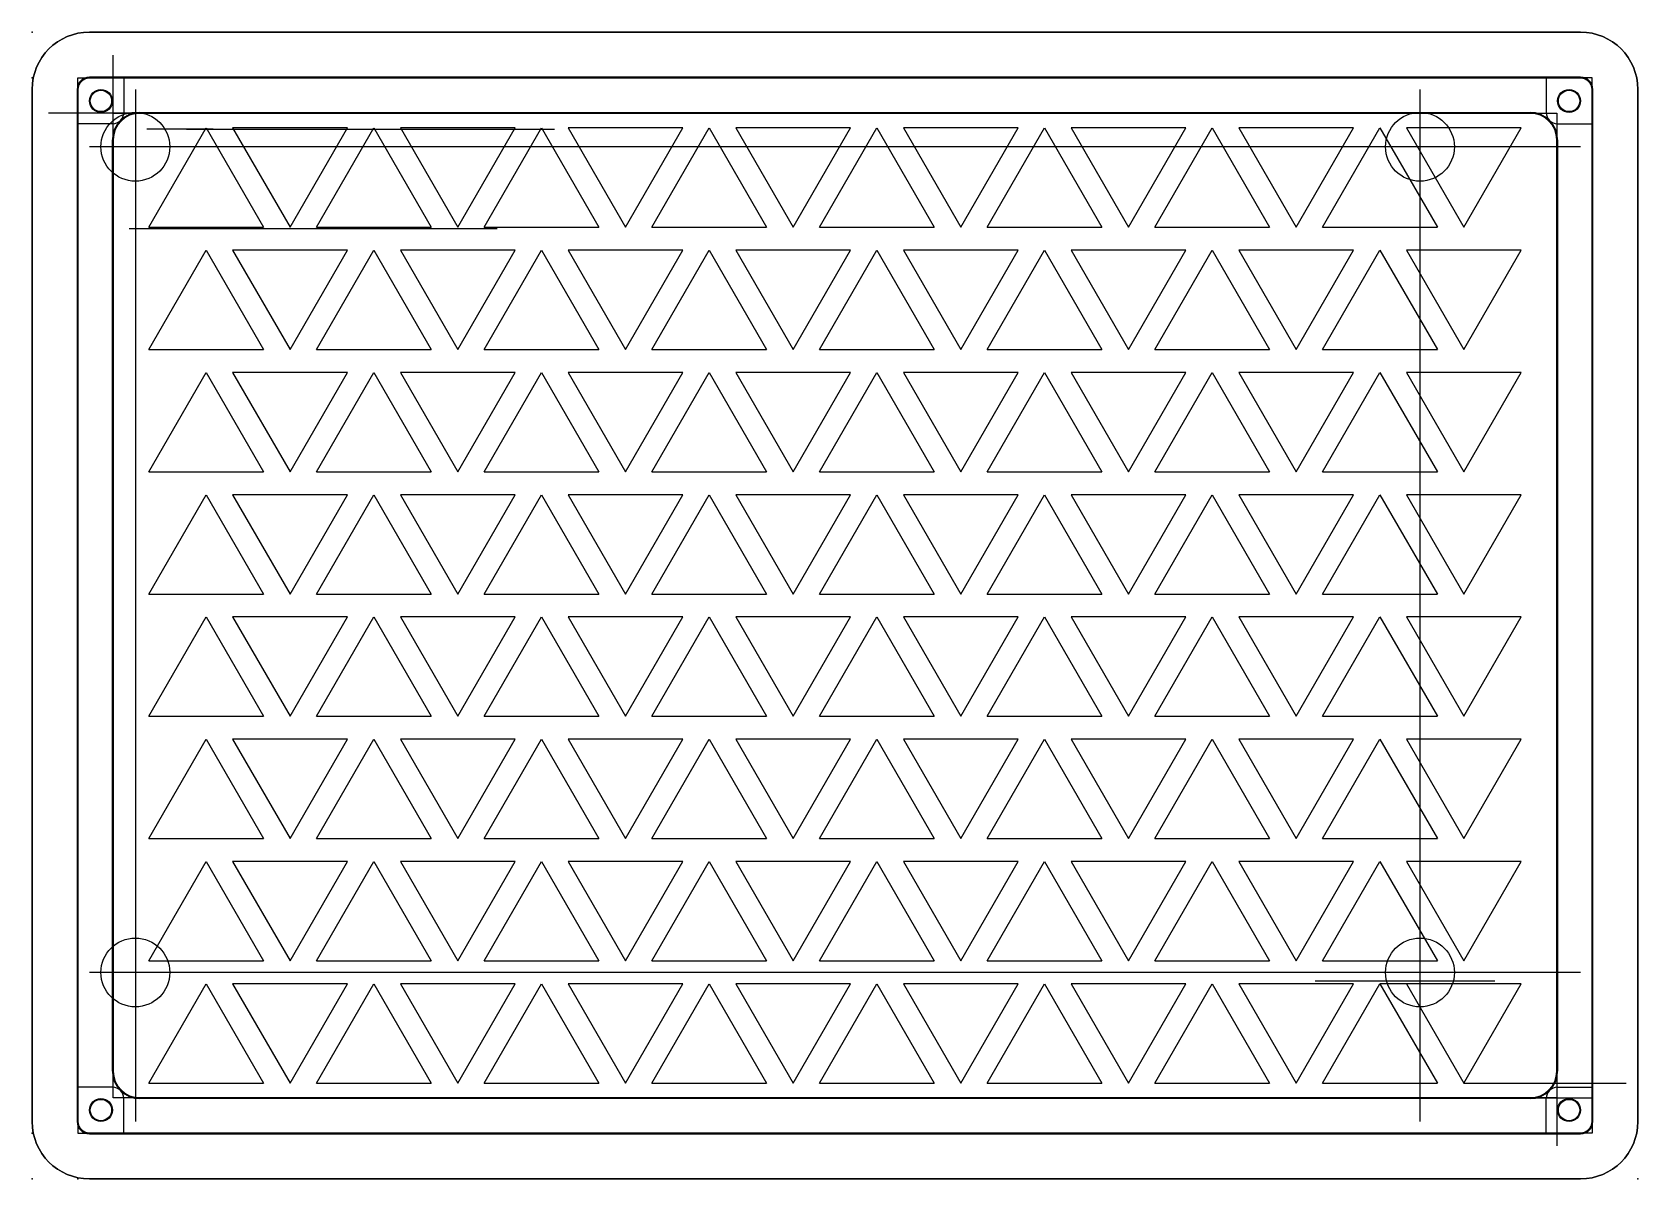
# Model space of a CAD drawing. Header units: millimetres. Extents: x 0 to 70, y 0 to 50.
import ezdxf

# ---------------------------------------------------------------- set-up
doc = ezdxf.new("R2010")
doc.units = ezdxf.units.MM
doc.header["$MEASUREMENT"] = 0
for name, color, linetype in [('universalremote v15_Sketch1', 7, 'Continuous'), ('universalremote v15_Sketch10', 7, 'Continuous'), ('universalremote v15_Sketch11', 7, 'Continuous'), ('universalremote v15_Sketch12', 7, 'Continuous'), ('universalremote v15_Sketch13', 7, 'Continuous'), ('universalremote v15_Sketch14', 7, 'Continuous'), ('universalremote v15_Sketch15', 7, 'Continuous'), ('universalremote v15_Sketch16', 7, 'Continuous'), ('universalremote v15_Sketch17', 7, 'Continuous'), ('universalremote v15_Sketch18', 7, 'Continuous'), ('universalremote v15_Sketch2', 7, 'Continuous'), ('universalremote v15_Sketch3', 7, 'Continuous'), ('universalremote v15_Sketch4', 7, 'Continuous'), ('universalremote v15_Sketch5', 7, 'Continuous'), ('universalremote v15_Sketch6', 7, 'Continuous'), ('universalremote v15_Sketch7', 7, 'Continuous'), ('universalremote v15_Sketch8', 7, 'Continuous'), ('universalremote v15_Sketch9', 7, 'Continuous')]:
    doc.layers.add(name, color=color, linetype=linetype)

msp = doc.modelspace()

# ---------------------------------------------------------------- linework, layer by layer
at = {"layer": 'universalremote v15_Sketch1'}
for p, q in [((67.5, 50), (2.5, 50)), ((0, 47.5), (0, 2.5)), ((70, 2.5), (70, 47.5)), ((2.5, 0), (67.5, 0))]:
    msp.add_line(p, q, dxfattribs=at)
for centre, start, end in [((2.5, 47.5), 90, 180), ((67.5, 47.5), 0, 90), ((2.5, 2.5), 180, 270), ((67.5, 2.5), 270, 360)]:
    msp.add_arc(centre, 2.5, start, end, dxfattribs=at)
for p in [(0, 50), (0, 0), (0, 0), (70, 0)]:
    msp.add_point(p, dxfattribs=at)
at = {"layer": 'universalremote v15_Sketch10'}
for p, q in [((67.5, 48, 2), (2.5, 48, 2)), ((2, 47.5, 2), (2, 2.5, 2))]:
    msp.add_line(p, q, dxfattribs=at)
for p in [(4.5, 45, 2), (0, 0, 2)]:
    msp.add_point(p, dxfattribs=at)
at = {"layer": 'universalremote v15_Sketch11'}
for p, q in [((2, 48, 2), (2, 48, 32)), ((2.5, 48, 2), (67.5, 48, 2))]:
    msp.add_line(p, q, dxfattribs=at)
at = {"layer": 'universalremote v15_Sketch11', "extrusion": (0, -1, 0)}
msp.add_circle((40.1, 9.6, -48), 2.6, dxfattribs=at)
at = {"layer": 'universalremote v15_Sketch11'}
msp.add_point((0, 48), dxfattribs=at)
at = {"layer": 'universalremote v15_Sketch12'}
for p, q in [((2, 48, 32), (2, 48, 2)), ((2, 47.5, 2), (2, 2.5, 2)), ((2, 47.5, 2), (2, 47.5, 32)), ((2, 2.5, 2), (2, 47.5, 2)), ((2, 47.5, 32), (2, 2.5, 32)), ((2, 31, 19.5), (2, 31, 11.5)), ((2, 18.5, 20), (2, 30.5, 20)), ((2, 30.5, 11), (2, 18.5, 11)), ((2, 18, 11.5), (2, 18, 19.5)), ((2, 2.5, 32), (2, 2.5, 2))]:
    msp.add_line(p, q, dxfattribs=at)
at = {"layer": 'universalremote v15_Sketch12', "extrusion": (1, 0, 0)}
for centre, start, end in [((30.5, 19.5, 2), 360, 90), ((30.5, 11.5, 2), 270, 0), ((18.5, 11.5, 2), 180, 270), ((18.5, 19.5, 2), 90, 180)]:
    msp.add_arc(centre, 0.5, start, end, dxfattribs=at)
at = {"layer": 'universalremote v15_Sketch12'}
for p in [(2, 31, 20), (2, 18, 20), (2, 18, 11), (2, 0)]:
    msp.add_point(p, dxfattribs=at)
at = {"layer": 'universalremote v15_Sketch13'}
for p, q in [((67.5, 2, 2), (2.5, 2, 2)), ((2.5, 2, 32), (67.5, 2, 32)), ((2.5, 2, 2), (2.5, 2, 32)), ((67.5, 2, 32), (67.5, 2, 2))]:
    msp.add_line(p, q, dxfattribs=at)
at = {"layer": 'universalremote v15_Sketch13', "extrusion": (0, 1, 0)}
msp.add_circle((-10.5, 17, 2), 3.5, dxfattribs=at)
at = {"layer": 'universalremote v15_Sketch13'}
msp.add_point((0, 2), dxfattribs=at)
at = {"layer": 'universalremote v15_Sketch14'}
for p, q in [((67.5, 50, 32), (2.5, 50, 32)), ((2, 48, 32), (4, 48, 32)), ((2, 46, 32), (2, 48, 32)), ((2.5, 48, 32), (67.5, 48, 32)), ((4, 48, 32), (4, 46.5, 32)), ((68, 48, 32), (66, 48, 32)), ((66, 48, 32), (66, 46.5, 32)), ((68, 46, 32), (68, 48, 32)), ((0, 47.5, 32), (0, 2.5, 32)), ((2, 2.5, 32), (2, 47.5, 32)), ((68, 47.5, 32), (68, 2.5, 32)), ((70, 2.5, 32), (70, 47.5, 32)), ((3.5, 46, 32), (2, 46, 32)), ((66.5, 46, 32), (68, 46, 32)), ((3.5, 4, 32), (2, 4, 32)), ((2, 4, 32), (2, 2, 32)), ((4, 2, 32), (4, 3.5, 32)), ((66.5, 4, 32), (68, 4, 32)), ((68, 4, 32), (68, 2, 32)), ((66, 2, 32), (66, 3.5, 32)), ((2, 2, 32), (4, 2, 32)), ((67.5, 2, 32), (2.5, 2, 32)), ((68, 2, 32), (66, 2, 32)), ((2.5, 0, 32), (67.5, 0, 32))]:
    msp.add_line(p, q, dxfattribs=at)
for centre in [(3, 47, 32), (67, 47, 32), (3, 3, 32), (67, 3, 32)]:
    msp.add_circle(centre, 0.5, dxfattribs=at)
for centre, radius, start, end in [((2.5, 47.5, 32), 2.5, 90, 180), ((67.5, 47.5, 32), 2.5, 0, 90), ((2.5, 47.5, 32), 0.5, 90, 180), ((67.5, 47.5, 32), 0.5, 0, 90), ((3.5, 46.5, 32), 0.5, 270, 0), ((66.5, 46.5, 32), 0.5, 180, 270), ((3.5, 3.5, 32), 0.5, 360, 90), ((66.5, 3.5, 32), 0.5, 90, 180), ((2.5, 2.5, 32), 2.5, 180, 270), ((2.5, 2.5, 32), 0.5, 180, 270), ((67.5, 2.5, 32), 2.5, 270, 0), ((67.5, 2.5, 32), 0.5, 270, 0)]:
    msp.add_arc(centre, radius, start, end, dxfattribs=at)
msp.add_point((0, 0, 32), dxfattribs=at)
at = {"layer": 'universalremote v15_Sketch15'}
msp.add_point((0, 0, 32), dxfattribs=at)
at = {"layer": 'universalremote v15_Sketch16'}
for p, q in [((2.5, 48, 30), (67.5, 48, 30)), ((2, 2.5, 30), (2, 47.5, 30)), ((68, 47.5, 30), (68, 2.5, 30)), ((4.7, 46.5, 30), (65.3, 46.5, 30)), ((3.5, 4.7, 30), (3.5, 45.3, 30)), ((66.5, 45.3, 30), (66.5, 4.7, 30)), ((68, 2.5, 30), (68, 4, 30)), ((65.3, 3.5, 30), (4.7, 3.5, 30)), ((67.5, 2, 30), (2.5, 2, 30)), ((66, 2, 30), (67.5, 2, 30))]:
    msp.add_line(p, q, dxfattribs=at)
for centre in [(3, 47, 30), (67, 47, 30), (3, 3, 30), (67, 3, 30), (67, 3, 30)]:
    msp.add_circle(centre, 0.5, dxfattribs=at)
for centre, radius, start, end in [((2.5, 47.5, 30), 0.5, 90, 180), ((67.5, 47.5, 30), 0.5, 0, 90), ((4.7, 45.3, 30), 1.2, 90, 180), ((65.3, 45.3, 30), 1.2, 0, 90), ((4.7, 4.7, 30), 1.2, 180, 270), ((65.3, 4.7, 30), 1.2, 270, 0), ((2.5, 2.5, 30), 0.5, 180, 270), ((67.5, 2.5, 30), 0.5, 270, 360), ((67.5, 2.5, 30), 0.5, 270, 360)]:
    msp.add_arc(centre, radius, start, end, dxfattribs=at)
msp.add_point((0, 0, 30), dxfattribs=at)
at = {"layer": 'universalremote v15_Sketch17'}
for p, q in [((3.535, 40.548, 32), (3.535, 49, 32)), ((67.5, 48.035, 32), (2.5, 48.035, 32)), ((1.965, 47.5, 32), (1.965, 2.5, 32)), ((68.035, 2.5, 32), (68.035, 47.5, 32)), ((10.772, 46.465, 32), (0.709, 46.465, 32)), ((3.535, 46.465, 32), (66.465, 46.465, 32)), ((3.535, 3.535, 32), (3.535, 46.465, 32)), ((4.7, 46.465, 32), (65.3, 46.465, 32)), ((66.465, 46.465, 32), (66.465, 3.535, 32)), ((7.89, 45.765, 32), (5, 45.765, 32)), ((6.735, 45.765, 32), (22.768, 45.765, 32)), ((3.535, 4.7, 32), (3.535, 45.3, 32)), ((66.465, 45.3, 32), (66.465, 4.7, 32)), ((4.235, 41.435, 32), (20.268, 41.435, 32)), ((10.39, 41.435, 32), (17.5, 41.435, 32)), ((66.465, 7.662, 32), (66.465, 1.445, 32)), ((66.465, 3.535, 32), (3.535, 3.535, 32)), ((65.3, 3.535, 32), (4.7, 3.535, 32)), ((62.989, 3.535, 32), (68.035, 3.535, 32)), ((2.5, 1.965, 32), (67.5, 1.965, 32))]:
    msp.add_line(p, q, dxfattribs=at)
for centre in [(3, 47, 32), (67, 47, 32), (3, 3, 32), (67, 3, 32)]:
    msp.add_circle(centre, 0.465, dxfattribs=at)
for centre, radius, start, end in [((2.5, 47.5, 32), 0.535, 90, 180), ((67.5, 47.5, 32), 0.535, 360, 90), ((4.7, 45.3, 32), 1.165, 90, 180), ((65.3, 45.3, 32), 1.165, 0, 90), ((4.7, 4.7, 32), 1.165, 180, 270), ((65.3, 4.7, 32), 1.165, 270, 0), ((2.5, 2.5, 32), 0.535, 180, 270), ((67.5, 2.5, 32), 0.535, 270, 0)]:
    msp.add_arc(centre, radius, start, end, dxfattribs=at)
msp.add_point((0, 0, 32), dxfattribs=at)
at = {"layer": 'universalremote v15_Sketch18'}
for p, q in [((65.3, 46.465, 32), (4.7, 46.465, 32)), ((5.088, 41.49, 32), (7.588, 45.82, 32)), ((7.588, 45.82, 32), (10.088, 41.49, 32)), ((8.742, 45.82, 32), (11.242, 41.49, 32)), ((13.742, 45.82, 32), (8.742, 45.82, 32)), ((11.242, 41.49, 32), (13.742, 45.82, 32)), ((12.398, 41.49, 32), (14.898, 45.82, 32)), ((14.898, 45.82, 32), (17.398, 41.49, 32)), ((16.052, 45.82, 32), (18.552, 41.49, 32)), ((21.052, 45.82, 32), (16.052, 45.82, 32)), ((18.552, 41.49, 32), (21.052, 45.82, 32)), ((19.708, 41.49, 32), (22.208, 45.82, 32)), ((22.208, 45.82, 32), (24.708, 41.49, 32)), ((28.362, 45.82, 32), (23.362, 45.82, 32)), ((23.362, 45.82, 32), (25.862, 41.49, 32)), ((25.862, 41.49, 32), (28.362, 45.82, 32)), ((27.018, 41.49, 32), (29.518, 45.82, 32)), ((29.518, 45.82, 32), (32.018, 41.49, 32)), ((30.672, 45.82, 32), (33.172, 41.49, 32)), ((35.672, 45.82, 32), (30.672, 45.82, 32)), ((33.172, 41.49, 32), (35.672, 45.82, 32)), ((34.328, 41.49, 32), (36.828, 45.82, 32)), ((36.828, 45.82, 32), (39.328, 41.49, 32)), ((42.982, 45.82, 32), (37.982, 45.82, 32)), ((37.982, 45.82, 32), (40.482, 41.49, 32)), ((40.482, 41.49, 32), (42.982, 45.82, 32)), ((41.638, 41.49, 32), (44.138, 45.82, 32)), ((44.138, 45.82, 32), (46.638, 41.49, 32)), ((50.292, 45.82, 32), (45.292, 45.82, 32)), ((45.292, 45.82, 32), (47.792, 41.49, 32)), ((47.792, 41.49, 32), (50.292, 45.82, 32)), ((48.948, 41.49, 32), (51.448, 45.82, 32)), ((51.448, 45.82, 32), (53.948, 41.49, 32)), ((52.602, 45.82, 32), (55.102, 41.49, 32)), ((57.602, 45.82, 32), (52.602, 45.82, 32)), ((55.102, 41.49, 32), (57.602, 45.82, 32)), ((56.258, 41.49, 32), (58.758, 45.82, 32)), ((58.758, 45.82, 32), (61.258, 41.49, 32)), ((64.912, 45.82, 32), (59.912, 45.82, 32)), ((59.912, 45.82, 32), (62.412, 41.49, 32)), ((62.412, 41.49, 32), (64.912, 45.82, 32)), ((3.535, 45.3, 32), (3.535, 4.7, 32)), ((66.465, 4.7, 32), (66.465, 45.3, 32)), ((5.088, 41.49, 32), (10.088, 41.49, 32)), ((12.398, 41.49, 32), (17.398, 41.49, 32)), ((19.708, 41.49, 32), (24.708, 41.49, 32)), ((27.018, 41.49, 32), (32.018, 41.49, 32)), ((34.328, 41.49, 32), (39.328, 41.49, 32)), ((41.638, 41.49, 32), (46.638, 41.49, 32)), ((48.948, 41.49, 32), (53.948, 41.49, 32)), ((56.258, 41.49, 32), (61.258, 41.49, 32)), ((5.088, 36.16, 32), (7.588, 40.49, 32)), ((7.588, 40.49, 32), (10.088, 36.16, 32)), ((13.742, 40.49, 32), (8.742, 40.49, 32)), ((8.742, 40.49, 32), (11.242, 36.16, 32)), ((11.242, 36.16, 32), (13.742, 40.49, 32)), ((12.398, 36.16, 32), (14.898, 40.49, 32)), ((14.898, 40.49, 32), (17.398, 36.16, 32)), ((21.052, 40.49, 32), (16.052, 40.49, 32)), ((16.052, 40.49, 32), (18.552, 36.16, 32)), ((18.552, 36.16, 32), (21.052, 40.49, 32)), ((19.708, 36.16, 32), (22.208, 40.49, 32)), ((22.208, 40.49, 32), (24.708, 36.16, 32)), ((28.362, 40.49, 32), (23.362, 40.49, 32)), ((23.362, 40.49, 32), (25.862, 36.16, 32)), ((25.862, 36.16, 32), (28.362, 40.49, 32)), ((27.018, 36.16, 32), (29.518, 40.49, 32)), ((29.518, 40.49, 32), (32.018, 36.16, 32)), ((30.672, 40.49, 32), (33.172, 36.16, 32)), ((35.672, 40.49, 32), (30.672, 40.49, 32)), ((33.172, 36.16, 32), (35.672, 40.49, 32)), ((34.328, 36.16, 32), (36.828, 40.49, 32)), ((36.828, 40.49, 32), (39.328, 36.16, 32)), ((42.982, 40.49, 32), (37.982, 40.49, 32)), ((37.982, 40.49, 32), (40.482, 36.16, 32)), ((40.482, 36.16, 32), (42.982, 40.49, 32)), ((41.638, 36.16, 32), (44.138, 40.49, 32)), ((44.138, 40.49, 32), (46.638, 36.16, 32)), ((45.292, 40.49, 32), (47.792, 36.16, 32)), ((50.292, 40.49, 32), (45.292, 40.49, 32)), ((47.792, 36.16, 32), (50.292, 40.49, 32)), ((48.948, 36.16, 32), (51.448, 40.49, 32)), ((51.448, 40.49, 32), (53.948, 36.16, 32)), ((57.602, 40.49, 32), (52.602, 40.49, 32)), ((52.602, 40.49, 32), (55.102, 36.16, 32)), ((55.102, 36.16, 32), (57.602, 40.49, 32)), ((56.258, 36.16, 32), (58.758, 40.49, 32)), ((58.758, 40.49, 32), (61.258, 36.16, 32)), ((59.912, 40.49, 32), (62.412, 36.16, 32)), ((64.912, 40.49, 32), (59.912, 40.49, 32)), ((62.412, 36.16, 32), (64.912, 40.49, 32)), ((5.088, 36.16, 32), (10.088, 36.16, 32)), ((12.398, 36.16, 32), (17.398, 36.16, 32)), ((19.708, 36.16, 32), (24.708, 36.16, 32)), ((27.018, 36.16, 32), (32.018, 36.16, 32)), ((34.328, 36.16, 32), (39.328, 36.16, 32)), ((41.638, 36.16, 32), (46.638, 36.16, 32)), ((48.948, 36.16, 32), (53.948, 36.16, 32)), ((56.258, 36.16, 32), (61.258, 36.16, 32)), ((5.088, 30.83, 32), (7.588, 35.16, 32)), ((7.588, 35.16, 32), (10.088, 30.83, 32)), ((8.742, 35.16, 32), (11.242, 30.83, 32)), ((13.742, 35.16, 32), (8.742, 35.16, 32)), ((11.242, 30.83, 32), (13.742, 35.16, 32)), ((12.398, 30.83, 32), (14.898, 35.16, 32)), ((14.898, 35.16, 32), (17.398, 30.83, 32)), ((21.052, 35.16, 32), (16.052, 35.16, 32)), ((16.052, 35.16, 32), (18.552, 30.83, 32)), ((18.552, 30.83, 32), (21.052, 35.16, 32)), ((19.708, 30.83, 32), (22.208, 35.16, 32)), ((22.208, 35.16, 32), (24.708, 30.83, 32)), ((23.362, 35.16, 32), (25.862, 30.83, 32)), ((28.362, 35.16, 32), (23.362, 35.16, 32)), ((25.862, 30.83, 32), (28.362, 35.16, 32)), ((27.018, 30.83, 32), (29.518, 35.16, 32)), ((29.518, 35.16, 32), (32.018, 30.83, 32)), ((35.672, 35.16, 32), (30.672, 35.16, 32)), ((30.672, 35.16, 32), (33.172, 30.83, 32)), ((33.172, 30.83, 32), (35.672, 35.16, 32)), ((34.328, 30.83, 32), (36.828, 35.16, 32)), ((36.828, 35.16, 32), (39.328, 30.83, 32)), ((37.982, 35.16, 32), (40.482, 30.83, 32)), ((42.982, 35.16, 32), (37.982, 35.16, 32)), ((40.482, 30.83, 32), (42.982, 35.16, 32)), ((41.638, 30.83, 32), (44.138, 35.16, 32)), ((44.138, 35.16, 32), (46.638, 30.83, 32)), ((45.292, 35.16, 32), (47.792, 30.83, 32)), ((50.292, 35.16, 32), (45.292, 35.16, 32)), ((47.792, 30.83, 32), (50.292, 35.16, 32)), ((48.948, 30.83, 32), (51.448, 35.16, 32)), ((51.448, 35.16, 32), (53.948, 30.83, 32)), ((52.602, 35.16, 32), (55.102, 30.83, 32)), ((57.602, 35.16, 32), (52.602, 35.16, 32)), ((55.102, 30.83, 32), (57.602, 35.16, 32)), ((56.258, 30.83, 32), (58.758, 35.16, 32)), ((58.758, 35.16, 32), (61.258, 30.83, 32)), ((64.912, 35.16, 32), (59.912, 35.16, 32)), ((59.912, 35.16, 32), (62.412, 30.83, 32)), ((62.412, 30.83, 32), (64.912, 35.16, 32)), ((5.088, 30.83, 32), (10.088, 30.83, 32)), ((12.398, 30.83, 32), (17.398, 30.83, 32)), ((19.708, 30.83, 32), (24.708, 30.83, 32)), ((27.018, 30.83, 32), (32.018, 30.83, 32)), ((34.328, 30.83, 32), (39.328, 30.83, 32)), ((41.638, 30.83, 32), (46.638, 30.83, 32)), ((48.948, 30.83, 32), (53.948, 30.83, 32)), ((56.258, 30.83, 32), (61.258, 30.83, 32)), ((5.088, 25.5, 32), (7.588, 29.83, 32)), ((7.588, 29.83, 32), (10.088, 25.5, 32)), ((13.742, 29.83, 32), (8.742, 29.83, 32)), ((8.742, 29.83, 32), (11.242, 25.5, 32)), ((11.242, 25.5, 32), (13.742, 29.83, 32)), ((12.398, 25.5, 32), (14.898, 29.83, 32)), ((14.898, 29.83, 32), (17.398, 25.5, 32)), ((21.052, 29.83, 32), (16.052, 29.83, 32)), ((16.052, 29.83, 32), (18.552, 25.5, 32)), ((18.552, 25.5, 32), (21.052, 29.83, 32)), ((19.708, 25.5, 32), (22.208, 29.83, 32)), ((22.208, 29.83, 32), (24.708, 25.5, 32)), ((28.362, 29.83, 32), (23.362, 29.83, 32)), ((23.362, 29.83, 32), (25.862, 25.5, 32)), ((25.862, 25.5, 32), (28.362, 29.83, 32)), ((27.018, 25.5, 32), (29.518, 29.83, 32)), ((29.518, 29.83, 32), (32.018, 25.5, 32)), ((35.672, 29.83, 32), (30.672, 29.83, 32)), ((30.672, 29.83, 32), (33.172, 25.5, 32)), ((33.172, 25.5, 32), (35.672, 29.83, 32)), ((34.328, 25.5, 32), (36.828, 29.83, 32)), ((36.828, 29.83, 32), (39.328, 25.5, 32)), ((42.982, 29.83, 32), (37.982, 29.83, 32)), ((37.982, 29.83, 32), (40.482, 25.5, 32)), ((40.482, 25.5, 32), (42.982, 29.83, 32)), ((41.638, 25.5, 32), (44.138, 29.83, 32)), ((44.138, 29.83, 32), (46.638, 25.5, 32)), ((45.292, 29.83, 32), (47.792, 25.5, 32)), ((50.292, 29.83, 32), (45.292, 29.83, 32)), ((47.792, 25.5, 32), (50.292, 29.83, 32)), ((48.948, 25.5, 32), (51.448, 29.83, 32)), ((51.448, 29.83, 32), (53.948, 25.5, 32)), ((52.602, 29.83, 32), (55.102, 25.5, 32)), ((57.602, 29.83, 32), (52.602, 29.83, 32)), ((55.102, 25.5, 32), (57.602, 29.83, 32)), ((56.258, 25.5, 32), (58.758, 29.83, 32)), ((58.758, 29.83, 32), (61.258, 25.5, 32)), ((59.912, 29.83, 32), (62.412, 25.5, 32)), ((64.912, 29.83, 32), (59.912, 29.83, 32)), ((62.412, 25.5, 32), (64.912, 29.83, 32)), ((5.088, 25.5, 32), (10.088, 25.5, 32)), ((12.398, 25.5, 32), (17.398, 25.5, 32)), ((19.708, 25.5, 32), (24.708, 25.5, 32)), ((27.018, 25.5, 32), (32.018, 25.5, 32)), ((34.328, 25.5, 32), (39.328, 25.5, 32)), ((41.638, 25.5, 32), (46.638, 25.5, 32)), ((48.948, 25.5, 32), (53.948, 25.5, 32)), ((56.258, 25.5, 32), (61.258, 25.5, 32)), ((5.088, 20.17, 32), (7.588, 24.5, 32)), ((7.588, 24.5, 32), (10.088, 20.17, 32)), ((8.742, 24.5, 32), (11.242, 20.17, 32)), ((13.742, 24.5, 32), (8.742, 24.5, 32)), ((11.242, 20.17, 32), (13.742, 24.5, 32)), ((12.398, 20.17, 32), (14.898, 24.5, 32)), ((14.898, 24.5, 32), (17.398, 20.17, 32)), ((21.052, 24.5, 32), (16.052, 24.5, 32)), ((16.052, 24.5, 32), (18.552, 20.17, 32)), ((18.552, 20.17, 32), (21.052, 24.5, 32)), ((19.708, 20.17, 32), (22.208, 24.5, 32)), ((22.208, 24.5, 32), (24.708, 20.17, 32)), ((28.362, 24.5, 32), (23.362, 24.5, 32)), ((23.362, 24.5, 32), (25.862, 20.17, 32)), ((25.862, 20.17, 32), (28.362, 24.5, 32)), ((27.018, 20.17, 32), (29.518, 24.5, 32)), ((29.518, 24.5, 32), (32.018, 20.17, 32)), ((30.672, 24.5, 32), (33.172, 20.17, 32)), ((35.672, 24.5, 32), (30.672, 24.5, 32)), ((33.172, 20.17, 32), (35.672, 24.5, 32)), ((34.328, 20.17, 32), (36.828, 24.5, 32)), ((36.828, 24.5, 32), (39.328, 20.17, 32)), ((37.982, 24.5, 32), (40.482, 20.17, 32)), ((42.982, 24.5, 32), (37.982, 24.5, 32)), ((40.482, 20.17, 32), (42.982, 24.5, 32)), ((41.638, 20.17, 32), (44.138, 24.5, 32)), ((44.138, 24.5, 32), (46.638, 20.17, 32)), ((45.292, 24.5, 32), (47.792, 20.17, 32)), ((50.292, 24.5, 32), (45.292, 24.5, 32)), ((47.792, 20.17, 32), (50.292, 24.5, 32)), ((48.948, 20.17, 32), (51.448, 24.5, 32)), ((51.448, 24.5, 32), (53.948, 20.17, 32)), ((57.602, 24.5, 32), (52.602, 24.5, 32)), ((52.602, 24.5, 32), (55.102, 20.17, 32)), ((55.102, 20.17, 32), (57.602, 24.5, 32)), ((56.258, 20.17, 32), (58.758, 24.5, 32)), ((58.758, 24.5, 32), (61.258, 20.17, 32)), ((59.912, 24.5, 32), (62.412, 20.17, 32)), ((64.912, 24.5, 32), (59.912, 24.5, 32)), ((62.412, 20.17, 32), (64.912, 24.5, 32)), ((5.088, 20.17, 32), (10.088, 20.17, 32)), ((12.398, 20.17, 32), (17.398, 20.17, 32)), ((19.708, 20.17, 32), (24.708, 20.17, 32)), ((27.018, 20.17, 32), (32.018, 20.17, 32)), ((34.328, 20.17, 32), (39.328, 20.17, 32)), ((41.638, 20.17, 32), (46.638, 20.17, 32)), ((48.948, 20.17, 32), (53.948, 20.17, 32)), ((56.258, 20.17, 32), (61.258, 20.17, 32)), ((5.088, 14.84, 32), (7.588, 19.17, 32)), ((7.588, 19.17, 32), (10.088, 14.84, 32)), ((8.742, 19.17, 32), (11.242, 14.84, 32)), ((13.742, 19.17, 32), (8.742, 19.17, 32)), ((11.242, 14.84, 32), (13.742, 19.17, 32)), ((12.398, 14.84, 32), (14.898, 19.17, 32)), ((14.898, 19.17, 32), (17.398, 14.84, 32)), ((16.052, 19.17, 32), (18.552, 14.84, 32)), ((21.052, 19.17, 32), (16.052, 19.17, 32)), ((18.552, 14.84, 32), (21.052, 19.17, 32)), ((19.708, 14.84, 32), (22.208, 19.17, 32)), ((22.208, 19.17, 32), (24.708, 14.84, 32)), ((23.362, 19.17, 32), (25.862, 14.84, 32)), ((28.362, 19.17, 32), (23.362, 19.17, 32)), ((25.862, 14.84, 32), (28.362, 19.17, 32)), ((27.018, 14.84, 32), (29.518, 19.17, 32)), ((29.518, 19.17, 32), (32.018, 14.84, 32)), ((35.672, 19.17, 32), (30.672, 19.17, 32)), ((30.672, 19.17, 32), (33.172, 14.84, 32)), ((33.172, 14.84, 32), (35.672, 19.17, 32)), ((34.328, 14.84, 32), (36.828, 19.17, 32)), ((36.828, 19.17, 32), (39.328, 14.84, 32)), ((37.982, 19.17, 32), (40.482, 14.84, 32)), ((42.982, 19.17, 32), (37.982, 19.17, 32)), ((40.482, 14.84, 32), (42.982, 19.17, 32)), ((41.638, 14.84, 32), (44.138, 19.17, 32)), ((44.138, 19.17, 32), (46.638, 14.84, 32)), ((50.292, 19.17, 32), (45.292, 19.17, 32)), ((45.292, 19.17, 32), (47.792, 14.84, 32)), ((47.792, 14.84, 32), (50.292, 19.17, 32)), ((48.948, 14.84, 32), (51.448, 19.17, 32)), ((51.448, 19.17, 32), (53.948, 14.84, 32)), ((52.602, 19.17, 32), (55.102, 14.84, 32)), ((57.602, 19.17, 32), (52.602, 19.17, 32)), ((55.102, 14.84, 32), (57.602, 19.17, 32)), ((56.258, 14.84, 32), (58.758, 19.17, 32)), ((58.758, 19.17, 32), (61.258, 14.84, 32)), ((64.912, 19.17, 32), (59.912, 19.17, 32)), ((59.912, 19.17, 32), (62.412, 14.84, 32)), ((62.412, 14.84, 32), (64.912, 19.17, 32)), ((5.088, 14.84, 32), (10.088, 14.84, 32)), ((12.398, 14.84, 32), (17.398, 14.84, 32)), ((19.708, 14.84, 32), (24.708, 14.84, 32)), ((27.018, 14.84, 32), (32.018, 14.84, 32)), ((34.328, 14.84, 32), (39.328, 14.84, 32)), ((41.638, 14.84, 32), (46.638, 14.84, 32)), ((48.948, 14.84, 32), (53.948, 14.84, 32)), ((56.258, 14.84, 32), (61.258, 14.84, 32)), ((5.088, 9.51, 32), (7.588, 13.84, 32)), ((7.588, 13.84, 32), (10.088, 9.51, 32)), ((13.742, 13.84, 32), (8.742, 13.84, 32)), ((8.742, 13.84, 32), (11.242, 9.51, 32)), ((11.242, 9.51, 32), (13.742, 13.84, 32)), ((12.398, 9.51, 32), (14.898, 13.84, 32)), ((14.898, 13.84, 32), (17.398, 9.51, 32)), ((21.052, 13.84, 32), (16.052, 13.84, 32)), ((16.052, 13.84, 32), (18.552, 9.51, 32)), ((18.552, 9.51, 32), (21.052, 13.84, 32)), ((19.708, 9.51, 32), (22.208, 13.84, 32)), ((22.208, 13.84, 32), (24.708, 9.51, 32)), ((28.362, 13.84, 32), (23.362, 13.84, 32)), ((23.362, 13.84, 32), (25.862, 9.51, 32)), ((25.862, 9.51, 32), (28.362, 13.84, 32)), ((27.018, 9.51, 32), (29.518, 13.84, 32)), ((29.518, 13.84, 32), (32.018, 9.51, 32)), ((30.672, 13.84, 32), (33.172, 9.51, 32)), ((35.672, 13.84, 32), (30.672, 13.84, 32)), ((33.172, 9.51, 32), (35.672, 13.84, 32)), ((34.328, 9.51, 32), (36.828, 13.84, 32)), ((36.828, 13.84, 32), (39.328, 9.51, 32)), ((37.982, 13.84, 32), (40.482, 9.51, 32)), ((42.982, 13.84, 32), (37.982, 13.84, 32)), ((40.482, 9.51, 32), (42.982, 13.84, 32)), ((41.638, 9.51, 32), (44.138, 13.84, 32)), ((44.138, 13.84, 32), (46.638, 9.51, 32)), ((50.292, 13.84, 32), (45.292, 13.84, 32)), ((45.292, 13.84, 32), (47.792, 9.51, 32)), ((47.792, 9.51, 32), (50.292, 13.84, 32)), ((48.948, 9.51, 32), (51.448, 13.84, 32)), ((51.448, 13.84, 32), (53.948, 9.51, 32)), ((57.602, 13.84, 32), (52.602, 13.84, 32)), ((52.602, 13.84, 32), (55.102, 9.51, 32)), ((55.102, 9.51, 32), (57.602, 13.84, 32)), ((56.258, 9.51, 32), (58.758, 13.84, 32)), ((58.758, 13.84, 32), (61.258, 9.51, 32)), ((64.912, 13.84, 32), (59.912, 13.84, 32)), ((59.912, 13.84, 32), (62.412, 9.51, 32)), ((62.412, 9.51, 32), (64.912, 13.84, 32)), ((5.088, 9.51, 32), (10.088, 9.51, 32)), ((12.398, 9.51, 32), (17.398, 9.51, 32)), ((19.708, 9.51, 32), (24.708, 9.51, 32)), ((27.018, 9.51, 32), (32.018, 9.51, 32)), ((34.328, 9.51, 32), (39.328, 9.51, 32)), ((41.638, 9.51, 32), (46.638, 9.51, 32)), ((48.948, 9.51, 32), (53.948, 9.51, 32)), ((56.258, 9.51, 32), (61.258, 9.51, 32)), ((5.088, 4.18, 32), (7.588, 8.51, 32)), ((7.588, 8.51, 32), (10.088, 4.18, 32)), ((13.742, 8.51, 32), (8.742, 8.51, 32)), ((8.742, 8.51, 32), (11.242, 4.18, 32)), ((11.242, 4.18, 32), (13.742, 8.51, 32)), ((12.398, 4.18, 32), (14.898, 8.51, 32)), ((14.898, 8.51, 32), (17.398, 4.18, 32)), ((21.052, 8.51, 32), (16.052, 8.51, 32)), ((16.052, 8.51, 32), (18.552, 4.18, 32)), ((18.552, 4.18, 32), (21.052, 8.51, 32)), ((19.708, 4.18, 32), (22.208, 8.51, 32)), ((22.208, 8.51, 32), (24.708, 4.18, 32)), ((23.362, 8.51, 32), (25.862, 4.18, 32)), ((28.362, 8.51, 32), (23.362, 8.51, 32)), ((25.862, 4.18, 32), (28.362, 8.51, 32)), ((27.018, 4.18, 32), (29.518, 8.51, 32)), ((29.518, 8.51, 32), (32.018, 4.18, 32)), ((35.672, 8.51, 32), (30.672, 8.51, 32)), ((30.672, 8.51, 32), (33.172, 4.18, 32)), ((33.172, 4.18, 32), (35.672, 8.51, 32)), ((34.328, 4.18, 32), (36.828, 8.51, 32)), ((36.828, 8.51, 32), (39.328, 4.18, 32)), ((37.982, 8.51, 32), (40.482, 4.18, 32)), ((42.982, 8.51, 32), (37.982, 8.51, 32)), ((40.482, 4.18, 32), (42.982, 8.51, 32)), ((41.638, 4.18, 32), (44.138, 8.51, 32)), ((44.138, 8.51, 32), (46.638, 4.18, 32)), ((45.292, 8.51, 32), (47.792, 4.18, 32)), ((50.292, 8.51, 32), (45.292, 8.51, 32)), ((47.792, 4.18, 32), (50.292, 8.51, 32)), ((48.948, 4.18, 32), (51.448, 8.51, 32)), ((51.448, 8.51, 32), (53.948, 4.18, 32)), ((57.602, 8.51, 32), (52.602, 8.51, 32)), ((52.602, 8.51, 32), (55.102, 4.18, 32)), ((55.102, 4.18, 32), (57.602, 8.51, 32)), ((63.757, 8.616, 32), (55.926, 8.616, 32)), ((56.258, 4.18, 32), (58.758, 8.51, 32)), ((59.912, 8.51, 32), (58.758, 8.51, 32)), ((58.758, 8.51, 32), (61.258, 4.18, 32)), ((59.912, 8.51, 32), (62.412, 4.18, 32)), ((64.912, 8.51, 32), (59.912, 8.51, 32)), ((62.412, 4.18, 32), (64.912, 8.51, 32)), ((4.7, 3.535, 32), (65.3, 3.535, 32)), ((5.088, 4.18, 32), (10.088, 4.18, 32)), ((12.398, 4.18, 32), (17.398, 4.18, 32)), ((19.708, 4.18, 32), (24.708, 4.18, 32)), ((27.018, 4.18, 32), (32.018, 4.18, 32)), ((34.328, 4.18, 32), (39.328, 4.18, 32)), ((41.638, 4.18, 32), (46.638, 4.18, 32)), ((48.948, 4.18, 32), (53.948, 4.18, 32)), ((56.258, 4.18, 32), (61.258, 4.18, 32)), ((62.412, 4.18, 32), (69.483, 4.18, 32))]:
    msp.add_line(p, q, dxfattribs=at)
for centre, start, end in [((4.7, 45.3, 32), 90, 180), ((65.3, 45.3, 32), 0, 90), ((4.7, 4.7, 32), 180, 270), ((65.3, 4.7, 32), 270, 0)]:
    msp.add_arc(centre, 1.165, start, end, dxfattribs=at)
msp.add_point((0, 0, 32), dxfattribs=at)
at = {"layer": 'universalremote v15_Sketch2'}
for p, q in [((2.5, 50), (67.5, 50)), ((67.5, 48), (2.5, 48)), ((0, 2.5), (0, 47.5)), ((2, 47.5), (2, 2.5)), ((68, 2.5), (68, 47.5)), ((70, 47.5), (70, 2.5)), ((2.5, 2), (67.5, 2)), ((67.5, 0), (2.5, 0))]:
    msp.add_line(p, q, dxfattribs=at)
at = {"layer": 'universalremote v15_Sketch2', "extrusion": (0, 0, -1)}
for centre, radius, start, end in [((-2.5, 47.5), 2.5, 0, 90), ((-67.5, 47.5), 2.5, 90, 180), ((-2.5, 47.5), 0.5, 0, 90), ((-67.5, 47.5), 0.5, 90, 180), ((-2.5, 2.5), 2.5, 270, 0), ((-2.5, 2.5), 0.5, 270, 0), ((-67.5, 2.5), 0.5, 180, 270), ((-67.5, 2.5), 2.5, 180, 270)]:
    msp.add_arc(centre, radius, start, end, dxfattribs=at)
at = {"layer": 'universalremote v15_Sketch2'}
msp.add_point((0, 0), dxfattribs=at)
at = {"layer": 'universalremote v15_Sketch3'}
for p, q in [((67.5, 48, 2), (2.5, 48, 2)), ((2, 47.5, 2), (2, 2.5, 2)), ((4.5, 47.5, 2), (4.5, 2.5, 2)), ((60.5, 47.5, 2), (60.5, 2.5, 2)), ((68, 2.5, 2), (68, 47.5, 2)), ((67.5, 45, 2), (2.5, 45, 2)), ((67.5, 9, 2), (2.5, 9, 2)), ((2.5, 2, 2), (67.5, 2, 2))]:
    msp.add_line(p, q, dxfattribs=at)
for centre in [(4.5, 45, 2), (60.5, 45, 2), (4.5, 9, 2), (60.5, 9, 2)]:
    msp.add_circle(centre, 1.5, dxfattribs=at)
for centre, start, end in [((2.5, 47.5, 2), 90, 180), ((67.5, 47.5, 2), 0, 90), ((2.5, 2.5, 2), 180, 270), ((67.5, 2.5, 2), 270, 360)]:
    msp.add_arc(centre, 0.5, start, end, dxfattribs=at)
msp.add_point((0, 0, 2), dxfattribs=at)
at = {"layer": 'universalremote v15_Sketch4'}
msp.add_point((0, 0, 2), dxfattribs=at)
at = {"layer": 'universalremote v15_Sketch5'}
for p, q in [((2.5, 48, 2), (67.5, 48, 2)), ((67.5, 48, 32), (2.5, 48, 32)), ((2.5, 48, 32), (2.5, 48, 2)), ((67.5, 48, 2), (67.5, 48, 32))]:
    msp.add_line(p, q, dxfattribs=at)
msp.add_point((0, 48), dxfattribs=at)
at = {"layer": 'universalremote v15_Sketch6'}
for p, q in [((67.5, 48, 2), (2.5, 48, 2)), ((2, 47.5, 2), (2, 2.5, 2)), ((68, 2.5, 2), (68, 47.5, 2)), ((2.5, 2, 2), (67.5, 2, 2))]:
    msp.add_line(p, q, dxfattribs=at)
for centre in [(4.5, 45, 2), (60.5, 45, 2), (4.5, 9, 2), (60.5, 9, 2)]:
    msp.add_circle(centre, 1.5, dxfattribs=at)
for centre, start, end in [((2.5, 47.5, 2), 90, 180), ((67.5, 47.5, 2), 0, 90), ((2.5, 2.5, 2), 180, 270), ((67.5, 2.5, 2), 270, 360)]:
    msp.add_arc(centre, 0.5, start, end, dxfattribs=at)
msp.add_point((0, 0, 2), dxfattribs=at)
at = {"layer": 'universalremote v15_Sketch7'}
msp.add_point((0, 48), dxfattribs=at)
at = {"layer": 'universalremote v15_Sketch8'}
msp.add_point((0, 0, 2), dxfattribs=at)
at = {"layer": 'universalremote v15_Sketch9'}
for p, q in [((2.5, 48, 2), (67.5, 48, 2)), ((2.5, 48, 32), (2.5, 48, 2))]:
    msp.add_line(p, q, dxfattribs=at)
msp.add_point((0, 48), dxfattribs=at)

doc.saveas('drawing.dxf')
